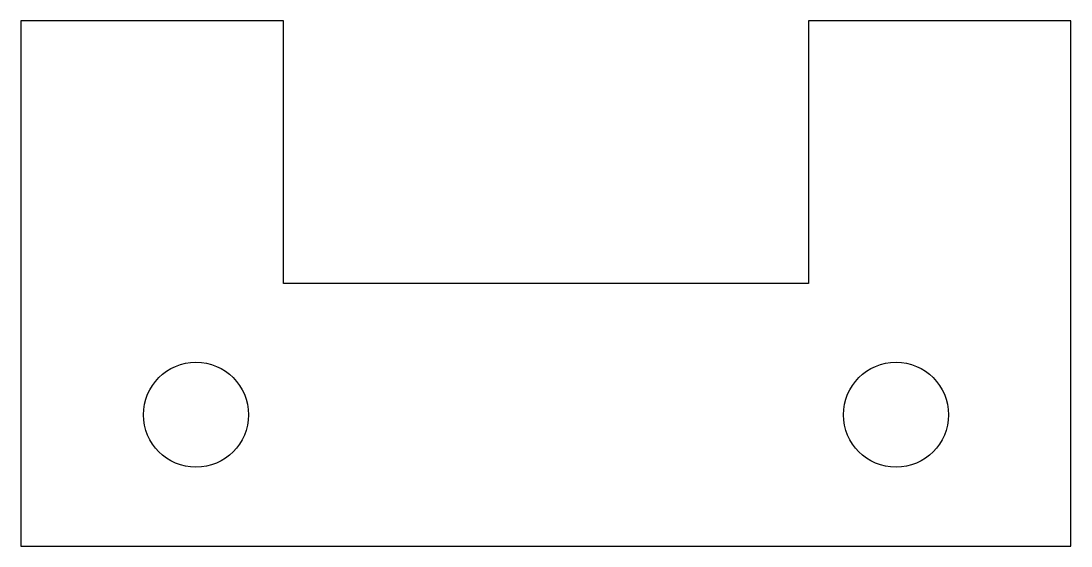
# Model space of a CAD drawing. Header units: millimetres. Extents: x 0 to 120, y 0 to 60.
import ezdxf

# ---------------------------------------------------------------- set-up
doc = ezdxf.new("R2010")
doc.units = ezdxf.units.MM
doc.layers.get('0').update_dxf_attribs({"linetype": 'CONTINUOUS'})

msp = doc.modelspace()

# ---------------------------------------------------------------- linework, layer by layer
msp.add_lwpolyline([(0, 0), (120, 0), (120, 60), (90, 60), (90, 30), (30, 30), (30, 60), (0, 60)], close=True)
for centre in [(20, 15), (100, 15)]:
    msp.add_circle(centre, 6)

doc.saveas('drawing.dxf')
